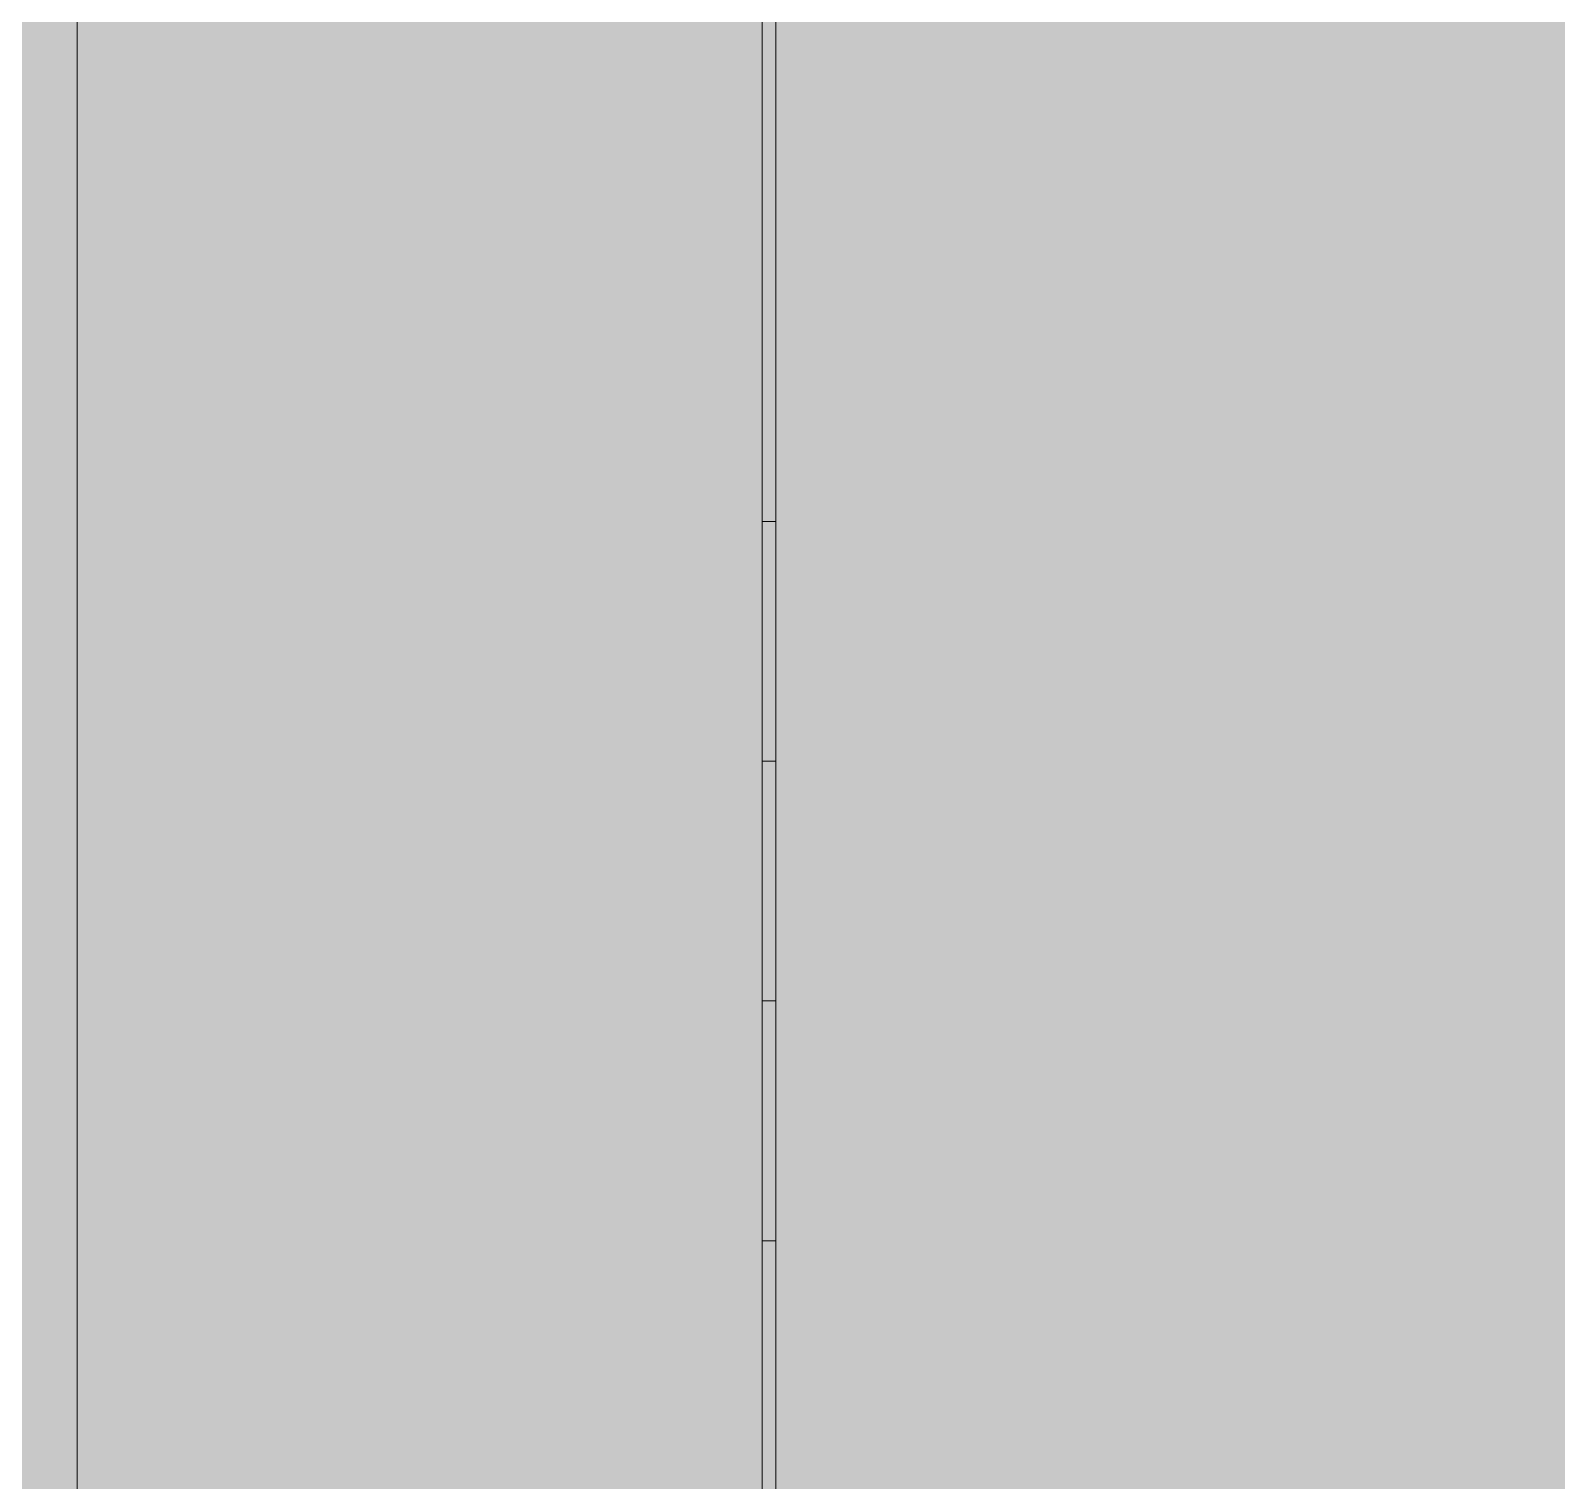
# Model space of a CAD drawing. Header units: centimetres. Extents: x -4381 to 5639, y -3920 to 4826.
# Drawn here: x 72.633 to 73.747, y 11.668 to 12.726 of the extents above; entities that cross this region are included whole.
import ezdxf
from ezdxf.xclip import XClip

# ---------------------------------------------------------------- set-up
doc = ezdxf.new("R2010")
doc.units = ezdxf.units.CM
doc.header["$MEASUREMENT"] = 0
doc.header["$XCLIPFRAME"] = 0
doc.set_wipeout_variables(frame=1)
doc.linetypes.add('Wipeout_Contour', pattern=[100, 0, -100])
for name, color, linetype, lineweight in [('0- SITE_Pen_No__1', 7, 'Continuous', 5), ('Structural - Bearing_Pen_No__1', 7, 'Continuous', 5), ('Structural - Bearing_Pen_No__18', 9, 'Continuous', 5), ('Structural - Combined_Pen_No__1', 7, 'Continuous', 5)]:
    doc.layers.add(name, color=color, linetype=linetype, lineweight=lineweight)
for name, color, linetype in [('Drawing & Figure', 7, 'Continuous'), ('Structural - Bearing', 7, 'Continuous'), ('Structural - Combined', 7, 'Continuous')]:
    doc.layers.add(name, color=color, linetype=linetype)
for name, color, linetype, lineweight, true_color in [('Structural - Bearing_Pen_No__102', 7, 'Continuous', 5, 0xcccccc), ('Structural - Bearing_Pen_No__112', 7, 'Continuous', 5, 0xd5aaaa), ('Structural - Combined_Pen_No__102', 7, 'Continuous', 5, 0xcccccc)]:
    doc.layers.add(name, color=color, linetype=linetype, lineweight=lineweight, true_color=true_color)

# ---------------------------------------------------------------- blocks, each defined once
blk = doc.blocks.new('Drawing_10_10', base_point=(-363.0919, 10.6179))
at = {"layer": 'Structural - Combined_Pen_No__102', "linetype": 'Continuous', "ltscale": 10}
blk.add_hatch(color=256, dxfattribs=at).paths.add_polyline_path([(73.1669, 11.4929), (73.1769, 11.4929), (73.1769, 11.6679), (73.1669, 11.6679)])
at = {"layer": '0- SITE_Pen_No__1', "linetype": 'Continuous', "ltscale": 10}
blk.add_line((73.1769, 12.5562), (73.1669, 12.5562), dxfattribs=at)
at = {"color": 254, "linetype": 'Wipeout_Contour', "lineweight": 0, "ltscale": 806.286111}
blk.add_wipeout([(72.6669, 13.5679), (72.6169, 13.5679), (72.6169, 10.6679), (72.6669, 10.6679), (72.6669, 10.669), (72.6495, 10.734), (72.6491, 10.7366), (72.6505, 10.7416), (72.6541, 10.7453), (72.6565, 10.7463), (72.6669, 10.749)], dxfattribs=at).dxf.layer = 'Structural - Bearing'
at = {"layer": 'Structural - Bearing_Pen_No__18', "linetype": 'Continuous', "ltscale": 10}
blk.add_hatch(color=256, dxfattribs=at).paths.add_polyline_path([(72.6669, 13.5679), (72.6169, 13.5679), (72.6169, 10.6679), (72.6669, 10.6679), (72.6669, 10.669), (72.6495, 10.734), (72.6491, 10.7366), (72.6505, 10.7416), (72.6541, 10.7453), (72.6565, 10.7463), (72.6669, 10.749)])
at = {"color": 254, "linetype": 'Wipeout_Contour', "lineweight": 0, "ltscale": 296.447124}
blk.add_wipeout([(73.1669, 11.6679), (73.1769, 11.6679), (73.1769, 11.8429), (73.1669, 11.8429)], dxfattribs=at).dxf.layer = 'Structural - Combined'
at = {"layer": 'Structural - Combined_Pen_No__102', "linetype": 'Continuous', "ltscale": 10}
blk.add_hatch(color=256, dxfattribs=at).paths.add_polyline_path([(73.1669, 11.6679), (73.1769, 11.6679), (73.1769, 11.8429), (73.1669, 11.8429)])
at = {"color": 254, "linetype": 'Wipeout_Contour', "lineweight": 0, "ltscale": 296.558956}
blk.add_wipeout([(73.1669, 11.8429), (73.1769, 11.8429), (73.1769, 12.0179), (73.1669, 12.0179)], dxfattribs=at).dxf.layer = 'Structural - Combined'
at = {"layer": 'Structural - Combined_Pen_No__102', "linetype": 'Continuous', "ltscale": 10}
blk.add_hatch(color=256, dxfattribs=at).paths.add_polyline_path([(73.1669, 11.8429), (73.1769, 11.8429), (73.1769, 12.0179), (73.1669, 12.0179)])
at = {"color": 254, "linetype": 'Wipeout_Contour', "lineweight": 0, "ltscale": 296.672397}
blk.add_wipeout([(73.1669, 12.0179), (73.1769, 12.0179), (73.1769, 12.1929), (73.1669, 12.1929)], dxfattribs=at).dxf.layer = 'Structural - Combined'
at = {"layer": 'Structural - Combined_Pen_No__102', "linetype": 'Continuous', "ltscale": 10}
blk.add_hatch(color=256, dxfattribs=at).paths.add_polyline_path([(73.1669, 12.0179), (73.1769, 12.0179), (73.1769, 12.1929), (73.1669, 12.1929)])
at = {"color": 254, "linetype": 'Wipeout_Contour', "lineweight": 0, "ltscale": 296.787445}
blk.add_wipeout([(73.1669, 12.1929), (73.1769, 12.1929), (73.1769, 12.3679), (73.1669, 12.3679)], dxfattribs=at).dxf.layer = 'Structural - Combined'
at = {"layer": 'Structural - Combined_Pen_No__102', "linetype": 'Continuous', "ltscale": 10}
blk.add_hatch(color=256, dxfattribs=at).paths.add_polyline_path([(73.1669, 12.1929), (73.1769, 12.1929), (73.1769, 12.3679), (73.1669, 12.3679)])
at = {"color": 254, "linetype": 'Wipeout_Contour', "lineweight": 0, "ltscale": 297.353128}
blk.add_wipeout([(73.1669, 12.3679), (73.1769, 12.3679), (73.1769, 13.8179), (73.1669, 13.8179)], dxfattribs=at).dxf.layer = 'Structural - Bearing'
at = {"layer": 'Structural - Bearing_Pen_No__102', "linetype": 'Continuous', "ltscale": 10}
blk.add_hatch(color=256, dxfattribs=at).paths.add_polyline_path([(73.1669, 12.3679), (73.1769, 12.3679), (73.1769, 13.8179), (73.1669, 13.8179)])
at = {"color": 254, "linetype": 'Wipeout_Contour', "lineweight": 0, "ltscale": 761.862619}
blk.add_wipeout([(73.1769, 14.1179), (73.1769, 11.3679), (74.1669, 11.3679), (74.1669, 13.6179), (76.1669, 13.6179), (76.1669, 10.7802), (76.5968, 10.7802), (76.6044, 10.7788), (76.6069, 10.7772), (76.6069, 14.1179)], dxfattribs=at).dxf.layer = 'Structural - Bearing'
at = {"color": 254, "linetype": 'Wipeout_Contour', "lineweight": 0, "ltscale": 3447.882258}
blk.add_wipeout([(73.1669, 13.7179), (71.1669, 13.7179), (71.1669, 11.5179), (71.6669, 11.5179), (71.6669, 13.6179), (72.6669, 13.6179), (72.6669, 10.749), (72.7821, 10.7799), (72.7847, 10.7802), (72.9033, 10.7802), (72.9472, 10.9812), (72.9505, 10.9925), (72.9553, 11.0025), (72.9612, 11.0105), (72.9679, 11.016), (72.9702, 11.0172), (72.9758, 11.0193), (72.9697, 11.0269), (72.9667, 11.0302), (72.9585, 11.0333), (72.9543, 11.0352), (72.9508, 11.0412), (72.8892, 11.3631), (72.8909, 11.3665), (72.8942, 11.3692), (72.9021, 11.3731), (72.9112, 11.3772), (72.9164, 11.3796), (72.9235, 11.3813), (72.9345, 11.3842), (72.9378, 11.3845), (72.9541, 11.3865), (72.9565, 11.3869), (72.9722, 11.3872), (72.982, 11.3879), (72.992, 11.3872), (73.0105, 11.3869), (73.0134, 11.3865), (73.0364, 11.3845), (73.0418, 11.3842), (73.0609, 11.3813), (73.0755, 11.3796), (73.0867, 11.3772), (73.1107, 11.373), (73.1203, 11.3701), (73.1315, 11.3679), (73.1669, 11.3679)], dxfattribs=at).dxf.layer = 'Structural - Bearing'
at = {"layer": 'Structural - Bearing_Pen_No__112', "linetype": 'Continuous', "ltscale": 10}
for points in [[(73.1769, 14.1179), (73.1769, 11.3679), (74.1669, 11.3679), (74.1669, 13.6179), (76.1669, 13.6179), (76.1669, 10.7802), (76.5968, 10.7802), (76.6044, 10.7788), (76.6069, 10.7772), (76.6069, 14.1179)], [(73.1669, 13.7179), (71.1669, 13.7179), (71.1669, 11.5179), (71.6669, 11.5179), (71.6669, 13.6179), (72.6669, 13.6179), (72.6669, 10.749), (72.7821, 10.7799), (72.7847, 10.7802), (72.9033, 10.7802), (72.9472, 10.9812), (72.9505, 10.9925), (72.9553, 11.0025), (72.9612, 11.0105), (72.9679, 11.016), (72.9702, 11.0172), (72.9758, 11.0193), (72.9697, 11.0269), (72.9667, 11.0302), (72.9585, 11.0333), (72.9543, 11.0352), (72.9508, 11.0412), (72.8892, 11.3631), (72.8909, 11.3665), (72.8942, 11.3692), (72.9021, 11.3731), (72.9112, 11.3772), (72.9164, 11.3796), (72.9235, 11.3813), (72.9345, 11.3842), (72.9378, 11.3845), (72.9541, 11.3865), (72.9565, 11.3869), (72.9722, 11.3872), (72.982, 11.3879), (72.992, 11.3872), (73.0105, 11.3869), (73.0134, 11.3865), (73.0364, 11.3845), (73.0418, 11.3842), (73.0609, 11.3813), (73.0755, 11.3796), (73.0867, 11.3772), (73.1107, 11.373), (73.1203, 11.3701), (73.1315, 11.3679), (73.1669, 11.3679)]]:
    blk.add_hatch(color=256, dxfattribs=at).paths.add_polyline_path(points)
at = {"layer": 'Structural - Bearing_Pen_No__1', "linetype": 'Continuous', "ltscale": 10}
for p, q in [((73.1769, 14.1179), (73.1769, 11.3679)), ((73.1669, 13.7179), (73.1669, 11.3679)), ((72.6669, 10.749), (72.6669, 13.6179))]:
    blk.add_line(p, q, dxfattribs=at)
at = {"layer": 'Structural - Combined_Pen_No__1', "linetype": 'Continuous', "ltscale": 10}
for p, q in [((73.1769, 12.3679), (73.1669, 12.3679)), ((73.1769, 12.1929), (73.1669, 12.1929)), ((73.1769, 12.0179), (73.1669, 12.0179)), ((73.1769, 11.8429), (73.1669, 11.8429))]:
    blk.add_line(p, q, dxfattribs=at)

msp = doc.modelspace()

# ---------------------------------------------------------------- block references
at = {"layer": 'Drawing & Figure', "color": 151, "linetype": 'Continuous', "lineweight": 5, "ltscale": 10, "true_color": 0x80c2ff}
ref = msp.add_blockref('Drawing_10_10', (-363.09186, 10.61787), dxfattribs=at)
XClip(ref).set_block_clipping_path([(51.7463984619, 0.9963282177), (100.4426918859, 21.3288080632)])

doc.saveas('drawing.dxf')
